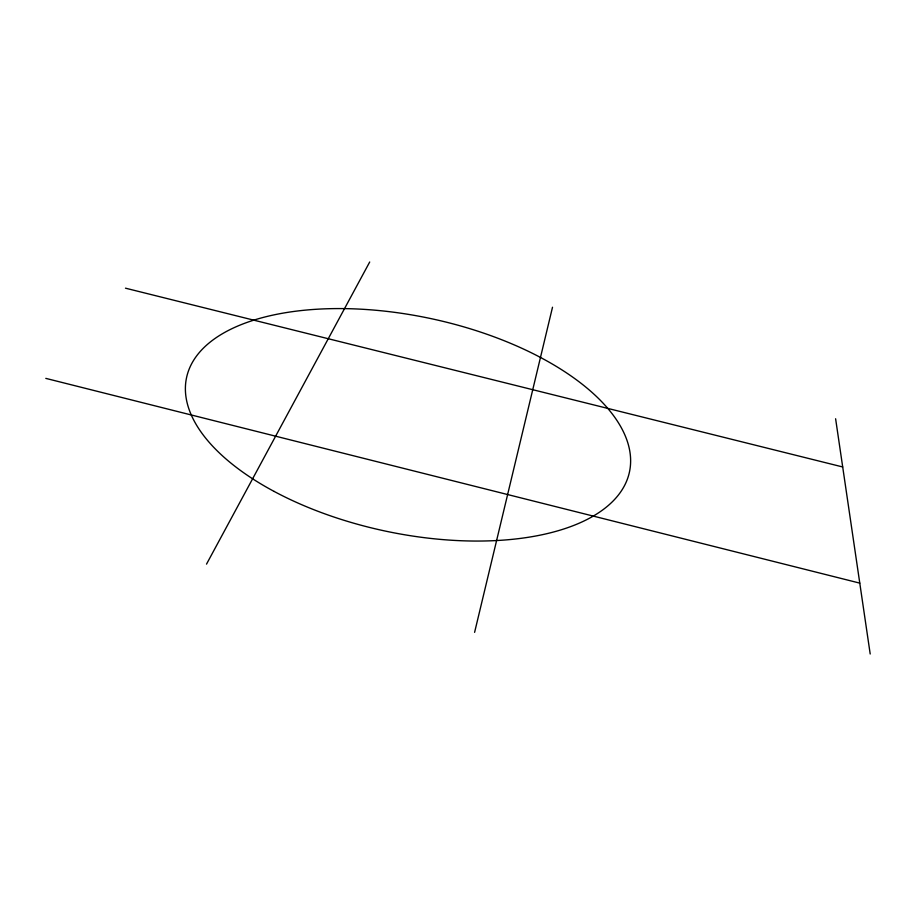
<?xml version="1.0" encoding="UTF-8"?>
<svg xmlns="http://www.w3.org/2000/svg" width="916" height="916" viewBox="0 0 916 916"><rect width="100%" height="100%" fill="white"/><g stroke="black" fill="none" stroke-linecap="round" stroke-linejoin="round"><path stroke-width="1.37" d="M474.603 632.349L552.508 307.238M206.524 564.119L369.709 261.999M125.469 288.174L842.697 466.965M45.8 378.377L859.78 583.126M835.61 418.761L870.2 654.001M274.124 491.423A226.412 108.649 12 0 0 629.029 473.824A226.412 108.649 12 0 0 320.932 309.013A226.412 108.649 12 0 0 274.124 491.423"/></g></svg>
